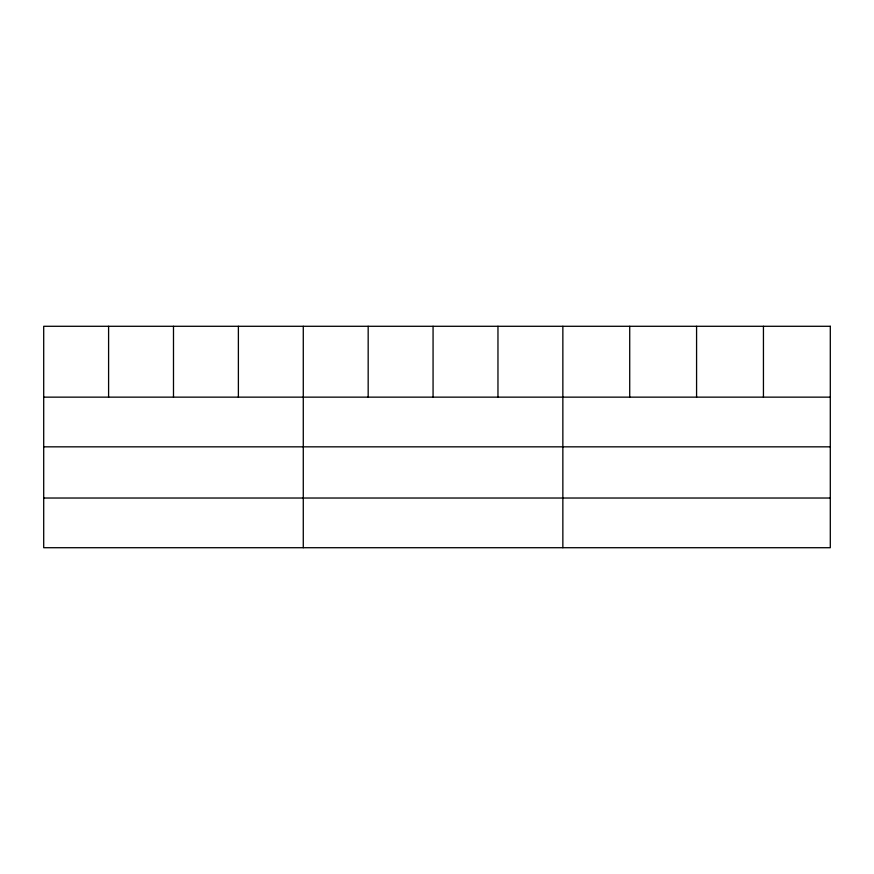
<?xml version="1.0" encoding="UTF-8"?>
<svg xmlns="http://www.w3.org/2000/svg" width="874" height="874" viewBox="0 0 874 874"><rect width="100%" height="100%" fill="white"/><g stroke="black" fill="none" stroke-linecap="round" stroke-linejoin="round"><path stroke-width="1.31" d="M43.7 397.146L830.3 397.146M43.7 446.833L830.3 446.833M43.7 498.027L830.3 498.027M763.439 326.286L763.439 397.146M696.578 326.286L696.578 397.146M629.717 326.286L629.717 397.146M562.856 326.286L562.856 547.714M497.962 326.286L497.962 397.146M433.067 326.286L433.067 397.146M368.173 326.286L368.173 397.146M303.278 326.286L303.278 547.714M238.383 326.286L238.383 397.146M173.489 326.286L173.489 397.146M108.595 326.286L108.595 397.146M830.3 326.286L43.7 326.286L43.7 547.714L830.3 547.714L830.3 326.286"/></g></svg>
